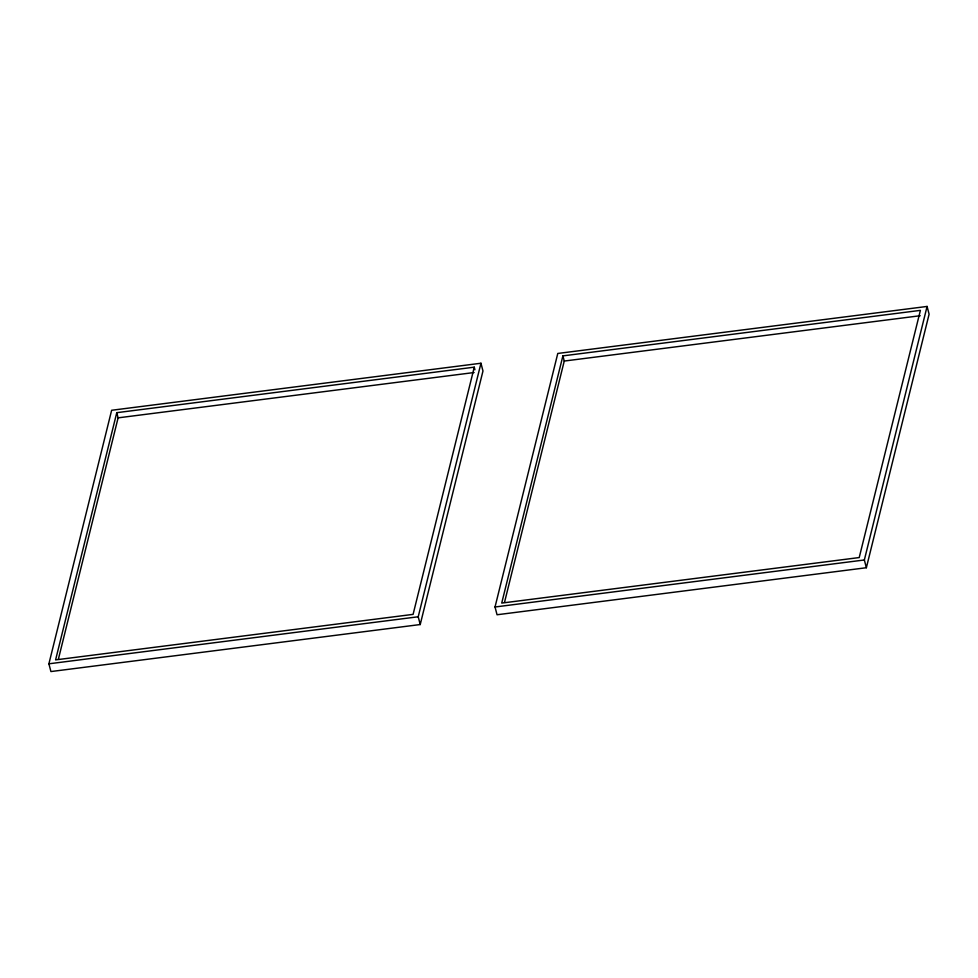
<?xml version="1.0" encoding="UTF-8"?>
<svg xmlns="http://www.w3.org/2000/svg" width="978" height="978" viewBox="0 0 978 978"><rect width="100%" height="100%" fill="white"/><g stroke="black" fill="none" stroke-linecap="round" stroke-linejoin="round"><path stroke-width="1.47" d="M48.9 663.805L111.639 410.271L480.956 363.241L482.973 371.004L420.222 624.539L50.917 671.556L48.9 663.805L418.217 616.776L480.956 363.241M116.773 412.679L55.599 659.881L413.095 614.367L474.269 367.166L116.773 412.679L118.106 417.851L58.399 659.135M495.027 606.996L557.778 353.461L927.083 306.444L929.1 314.195L866.361 567.729L497.044 614.759L495.027 606.996L864.344 559.978L927.083 306.444M562.9 355.882L501.726 603.084L859.222 557.558L920.396 310.368L562.9 355.882L564.245 361.053L504.526 602.326M118.106 417.851L474.085 372.532M564.245 361.053L920.225 315.723M864.344 559.978L866.361 567.729M474.269 367.166L474.929 369.757M418.217 616.776L420.222 624.539"/></g></svg>
